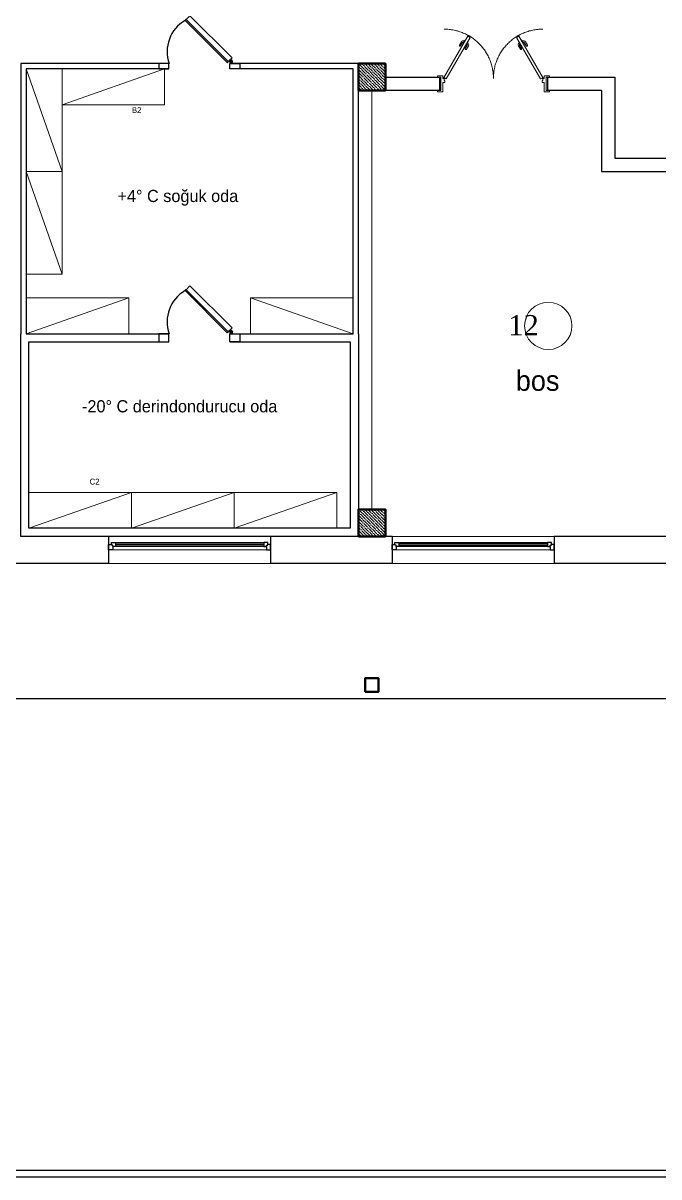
# Model space of a CAD drawing. Header units: millimetres. Extents: x -205382 to -191935, y -245869 to -242620.
# Drawn here: x -202989 to -202047, y -245739 to -244031 of the extents above; entities that cross this region are included whole.
import ezdxf
from ezdxf.enums import TextEntityAlignment as Align

# ---------------------------------------------------------------- set-up
doc = ezdxf.new("R2010")
doc.units = ezdxf.units.MM
doc.header["$LTSCALE"] = 40
doc.linetypes.add('ACAD_ISO03W100', pattern=[30, 12, -18])
for name, color, linetype in [('001 Duvar', 7, 'Continuous'), ('SKTÜRK-002 Çizgi', 7, 'Continuous'), ('SKTÜRK-003 Kapı', 3, 'Continuous'), ('SKTÜRK-034 Soğuk Oda', 1, 'Continuous')]:
    doc.layers.add(name, color=color, linetype=linetype)
for name, color, linetype, lineweight in [('divar', 7, 'Continuous', 30), ('DIVAR 09', 7, 'Continuous', 9), ('DIVAR 30', 7, 'Continuous', 30), ('DVERI', 36, 'Continuous', 9), ('KALONA', 7, 'Continuous', 50), ('OKNA', 5, 'Continuous', 30)]:
    doc.layers.add(name, color=color, linetype=linetype, lineweight=lineweight)
doc.styles.add('TAKSİM', font='GOTHIC.TTF', dxfattribs={"height": 20})

# ---------------------------------------------------------------- blocks, each defined once
blk = doc.blocks.new('PENCERE 120')
at = {"layer": 'OKNA', "lineweight": 9}
for p, q in [((1140, 55), (-1140, 55)), ((-1100, 5), (1100, 5)), ((1100, -55), (-1100, -55))]:
    blk.add_line(p, q, dxfattribs=at)
at = {"layer": 'OKNA'}
for p, q in [((-1100, -15), (1100, -15)), ((1100, -35), (-1100, -35))]:
    blk.add_line(p, q, dxfattribs=at)
for points in [[(-1160, -25), (-1160, -55), (-1100, -55), (-1100, 5), (-1140, 5), (-1140, 55), (-1200, 55), (-1200, -25), (-1160, -25)], [(-1140, 5), (-1140, -15), (-1160, -15), (-1160, -25)], [(1160, -25), (1160, -55), (1100, -55), (1100, 5), (1140, 5), (1140, 55), (1200, 55), (1200, -25), (1160, -25)], [(1140, 5), (1140, -15), (1160, -15), (1160, -25)]]:
    blk.add_lwpolyline(points, dxfattribs=at)
blk = doc.blocks.new('A$C022B2E79')
at = {"layer": 'SKTÜRK-003 Kapı', "linetype": 'ByBlock'}
for points in [[(1.8, 69.8, -0.39805), (1.9, 69.8), (5.2, 66.8), (3, 64.6), (0, 67.8, -0.39805), (0, 68)], [(2.9, 69.6, 0.617768), (3.4, 69.9), (3.5, 71), (0.3, 71), (0.4, 69.9, 0.617768), (0.9, 69.6, -0.364026)], [(0.6, 66.6), (0.4, 69.9, 0.617768), (0.9, 69.6, -0.364026), (2.9, 69.6, 0.617768), (3.4, 69.9), (3.3, 66.6, -0.39805), (3.2, 66.5), (0.7, 66.5, -0.39805)], [(68.5, 5.7, 0.491935), (69.9, 7.1), (7.7, 69.3, 0.499706), (6.3, 67.9)]]:
    blk.add_lwpolyline(points, format="xyb", close=True, dxfattribs=at)
blk.add_lwpolyline([(62.9, 0), (68.5, 5.7), (6.3, 67.9), (0.6, 62.2), (62.9, 0)], dxfattribs=at)
blk.add_circle((1.9, 67.9), 1, dxfattribs=at)
blk.add_circle((1.9, 67.9), 1, dxfattribs=at)
blk.add_arc((43.5, 53.5), 53.4, 299.6259, 19.0898, dxfattribs=at)

msp = doc.modelspace()

# ---------------------------------------------------------------- hatches: boundary and pattern name
at = {"layer": 'KALONA', "lineweight": 5, "ltscale": 100}
h = msp.add_hatch(dxfattribs=at)
h.set_pattern_fill('ANSI36', color=129, angle=90, style=0)
h.set_pattern_definition([(135, (-202491.8212, -244131.0427), (-6.17393, 1.6838), [7.9375, -1.5875, 0, -1.5875])])
h.paths.add_polyline_path([(-202491.8, -244131), (-202491.8, -244091), (-202451.8, -244091), (-202451.8, -244131)])
h = msp.add_hatch(dxfattribs=at)
h.set_pattern_fill('ANSI36', color=129, angle=90, style=0)
h.set_pattern_definition([(135, (-202491.8212, -244791.0427), (-6.17393, 1.6838), [7.9375, -1.5875, 0, -1.5875])])
h.paths.add_polyline_path([(-202491.8, -244791), (-202491.8, -244751), (-202451.8, -244751), (-202451.8, -244791)])

# ---------------------------------------------------------------- linework, layer by layer
for points in [[(-205219.7, -245739.3), (-201104.7, -245739.3), (-201104.7, -242799.3), (-205219.7, -242799.3)], [(-205209.7, -245729.3), (-201114.7, -245729.3), (-201114.7, -242809.3), (-205209.7, -242809.3)]]:
    msp.add_lwpolyline(points, close=True)
at = {"layer": 'divar', "lineweight": 0}
msp.add_circle((-202210.6, -244479.3), 35, dxfattribs=at)
at = {"layer": 'DIVAR 09', "ltscale": 5}
for p, q in [((-202861.8, -244791), (-202621.8, -244791)), ((-202441.8, -244791), (-202201.8, -244791)), ((-202621.8, -244831), (-202861.8, -244831)), ((-202201.8, -244831), (-202441.8, -244831))]:
    msp.add_line(p, q, dxfattribs=at)
at = {"layer": 'DIVAR 30', "ltscale": 5}
for p, q in [((-202451.8, -244111), (-202371.8, -244111)), ((-202371.8, -244111), (-202371.8, -244131)), ((-202211.8, -244111), (-202211.8, -244131)), ((-202211.8, -244111), (-202111.8, -244111)), ((-202111.8, -244111), (-202111.8, -244231)), ((-202371.8, -244131), (-202451.8, -244131)), ((-202131.8, -244131), (-202211.8, -244131)), ((-202131.8, -244131), (-202131.8, -244251)), ((-202111.8, -244231), (-201891.8, -244231)), ((-202131.8, -244251), (-201911.8, -244251)), ((-202861.8, -244791), (-202991.8, -244791)), ((-202861.8, -244791), (-202861.8, -244831)), ((-202491.8, -244791), (-202621.8, -244791)), ((-202621.8, -244791), (-202621.8, -244831)), ((-202441.8, -244791), (-202451.8, -244791)), ((-202441.8, -244791), (-202441.8, -244831)), ((-201931.8, -244791), (-202201.8, -244791)), ((-202201.8, -244791), (-202201.8, -244831)), ((-202861.8, -244831), (-203041.8, -244831)), ((-202441.8, -244831), (-202621.8, -244831)), ((-201891.8, -244831), (-202201.8, -244831)), ((-203931.8, -245031), (-201891.8, -245031))]:
    msp.add_line(p, q, dxfattribs=at)
at = {"layer": 'DVERI', "color": 250}
for p, q in [((-202339.2, -244058.6), (-202342.2, -244063.8)), ((-202337.4, -244059.6), (-202340.4, -244064.8)), ((-202336.5, -244061.2), (-202333.5, -244056.1)), ((-202336.2, -244061.4), (-202336.5, -244061.2)), ((-202336.1, -244059.2), (-202335.5, -244059.5)), ((-202335.1, -244057.5), (-202334.5, -244057.8)), ((-202333.5, -244056.1), (-202333.2, -244056.3)), ((-202330.5, -244063.6), (-202333.5, -244068.8)), ((-202332.7, -244063.4), (-202332.4, -244063.6)), ((-202332.4, -244063.6), (-202329.4, -244058.5)), ((-202328.8, -244064.6), (-202331.8, -244069.8)), ((-202330.9, -244062.2), (-202331.4, -244061.9)), ((-202329.9, -244060.5), (-202330.4, -244060.2)), ((-202329.4, -244058.5), (-202329.7, -244058.3)), ((-202254.9, -244064.6), (-202251.9, -244069.8)), ((-202254.3, -244058.5), (-202253.9, -244058.3)), ((-202251.3, -244063.6), (-202254.3, -244058.5)), ((-202253.8, -244060.5), (-202253.3, -244060.2)), ((-202253.2, -244063.6), (-202250.2, -244068.8)), ((-202252.8, -244062.2), (-202252.3, -244061.9)), ((-202250.9, -244063.4), (-202251.3, -244063.6)), ((-202250.1, -244056.1), (-202250.5, -244056.3)), ((-202247.1, -244061.2), (-202250.1, -244056.1)), ((-202248.6, -244057.5), (-202249.1, -244057.8)), ((-202247.6, -244059.2), (-202248.1, -244059.5)), ((-202247.5, -244061.4), (-202247.1, -244061.2)), ((-202246.2, -244059.6), (-202243.2, -244064.8)), ((-202244.5, -244058.6), (-202241.5, -244063.8))]:
    msp.add_line(p, q, dxfattribs=at)
at = {"layer": 'DVERI'}
for points in [[(-202326.2, -244052.2), (-202328.8, -244050.7), (-202328.3, -244049.8), (-202329.2, -244049.3), (-202365.7, -244112.5), (-202364.8, -244113), (-202364.3, -244112.2), (-202361.7, -244113.7), (-202326.2, -244052.2)], [(-202257.4, -244052.2), (-202254.8, -244050.7), (-202255.3, -244049.8), (-202254.5, -244049.3), (-202218, -244112.5), (-202218.8, -244113), (-202219.3, -244112.2), (-202221.9, -244113.7), (-202257.4, -244052.2)], [(-202366.8, -244113), (-202366.8, -244109), (-202374.8, -244109), (-202374.8, -244111), (-202369.8, -244111), (-202369.8, -244131), (-202374.8, -244131), (-202374.8, -244133), (-202366.8, -244133), (-202366.8, -244119), (-202363.8, -244119), (-202363.8, -244116), (-202364.8, -244116), (-202364.8, -244113), (-202366.8, -244113)], [(-202216.8, -244113), (-202216.8, -244109), (-202208.8, -244109), (-202208.8, -244111), (-202213.8, -244111), (-202213.8, -244131), (-202208.8, -244131), (-202208.8, -244133), (-202216.8, -244133), (-202216.8, -244119), (-202219.8, -244119), (-202219.8, -244116), (-202218.8, -244116), (-202218.8, -244113), (-202216.8, -244113)]]:
    msp.add_lwpolyline(points, dxfattribs=at)
at = {"layer": 'DVERI', "color": 250}
for centre in [(-202364.8, -244113), (-202218.8, -244113)]:
    msp.add_circle(centre, 0.5, dxfattribs=at)
at = {"layer": 'DVERI', "color": 250, "linetype": 'ACAD_ISO03W100'}
for centre, start, end in [((-202364.8, -244113), 0, 90), ((-202218.8, -244113), 90, 180)]:
    msp.add_arc(centre, 73, start, end, dxfattribs=at)
at = {"layer": 'DVERI', "color": 250}
for centre, radius, start, end in [((-202341.3, -244064.3), 1, 150, 330), ((-202336.6, -244060.1), 3, 60, 150), ((-202336.6, -244060.1), 1, 60, 150), ((-202331.4, -244063.1), 1, 330, 60), ((-202331.4, -244063.1), 3, 330, 60), ((-202252.3, -244063.1), 3, 120, 210), ((-202252.3, -244063.1), 1, 120, 210), ((-202247.1, -244060.1), 3, 30, 120), ((-202247.1, -244060.1), 1, 30, 120), ((-202242.4, -244064.3), 1, 210, 30), ((-202332.6, -244069.3), 1, 150, 330), ((-202251, -244069.3), 1, 210, 30)]:
    msp.add_arc(centre, radius, start, end, dxfattribs=at)
at = {"layer": 'KALONA', "ltscale": 5}
for points in [[(-202491.8, -244131), (-202491.8, -244091), (-202451.8, -244091), (-202451.8, -244131)], [(-202491.8, -244791), (-202491.8, -244751), (-202451.8, -244751), (-202451.8, -244791)], [(-202481.8, -245021), (-202481.8, -245001), (-202461.8, -245001), (-202461.8, -245021)]]:
    msp.add_lwpolyline(points, close=True, dxfattribs=at)
at = {"layer": 'SKTÜRK-002 Çizgi', "lineweight": 15}
for p, q in [((-202930.8, -244251), (-202983.8, -244099)), ((-202930.8, -244152), (-202778.8, -244099)), ((-202491.8, -244751), (-202491.8, -244131)), ((-202471.8, -244751), (-202471.8, -244131)), ((-202930.8, -244403), (-202983.8, -244251)), ((-202983.8, -244491), (-202831.8, -244438)), ((-202499.8, -244491), (-202651.8, -244438)), ((-202979.8, -244779), (-202827.8, -244726)), ((-202827.8, -244779), (-202675.8, -244726)), ((-202675.8, -244779), (-202523.8, -244726))]:
    msp.add_line(p, q, dxfattribs=at)
for points in [[(-202930.8, -244251), (-202930.8, -244099), (-202983.8, -244099), (-202983.8, -244251)], [(-202930.8, -244152), (-202778.8, -244152), (-202778.8, -244099), (-202930.8, -244099)], [(-202930.8, -244403), (-202930.8, -244251), (-202983.8, -244251), (-202983.8, -244403)], [(-202983.8, -244491), (-202831.8, -244491), (-202831.8, -244438), (-202983.8, -244438)], [(-202499.8, -244491), (-202651.8, -244491), (-202651.8, -244438), (-202499.8, -244438)], [(-202979.8, -244779), (-202827.8, -244779), (-202827.8, -244726), (-202979.8, -244726)], [(-202827.8, -244779), (-202675.8, -244779), (-202675.8, -244726), (-202827.8, -244726)], [(-202523.8, -244779), (-202675.8, -244779), (-202675.8, -244726), (-202523.8, -244726)]]:
    msp.add_lwpolyline(points, close=True, dxfattribs=at)
at = {"layer": 'SKTÜRK-034 Soğuk Oda'}
for points in [[(-202772.4, -244091), (-202991.8, -244091), (-202991.8, -244491)], [(-202772.4, -244099), (-202983.8, -244099), (-202983.8, -244491), (-202772.4, -244491)], [(-202491.8, -244491), (-202491.8, -244091), (-202682.4, -244091)], [(-202682.4, -244491), (-202499.8, -244491), (-202499.8, -244099), (-202682.4, -244099)], [(-202491.8, -244491), (-202491.8, -244751), (-202491.8, -244751), (-202491.8, -244791), (-202991.8, -244791), (-202991.8, -244751), (-202991.8, -244751), (-202991.8, -244491)], [(-202682.4, -244503), (-202503.8, -244503), (-202503.8, -244739), (-202503.8, -244739), (-202503.8, -244779), (-202979.8, -244779), (-202979.8, -244739), (-202979.8, -244739), (-202979.8, -244503), (-202772.4, -244503)]]:
    msp.add_lwpolyline(points, dxfattribs=at)
for points in [[(-202787.4, -244099), (-202772.4, -244099), (-202772.4, -244091), (-202787.4, -244091)], [(-202667.4, -244099), (-202682.4, -244099), (-202682.4, -244091), (-202667.4, -244091)], [(-202787.4, -244503), (-202772.4, -244503), (-202772.4, -244491), (-202787.4, -244491)], [(-202667.4, -244503), (-202682.4, -244503), (-202682.4, -244491), (-202667.4, -244491)]]:
    msp.add_lwpolyline(points, close=True, dxfattribs=at)

# ---------------------------------------------------------------- block references
at = {"layer": '001 Duvar', "rotation": 180}
for p in [(-202678.4, -244020.1), (-202678.4, -244420.1)]:
    msp.add_blockref('A$C022B2E79', p, dxfattribs=at)
at = {"layer": 'OKNA', "yscale": 0.1, "zscale": 0.1, "rotation": 180}
for p, xscale in [((-202741.8, -244805.5), 0.1), ((-202321.8, -244805.5), -0.1)]:
    msp.add_blockref('PENCERE 120', p, dxfattribs=dict(at, xscale=xscale))

# ---------------------------------------------------------------- texts
at = {"style": 'TAKSİM'}
for s, p in [('B2', (-202820.3, -244164.2)), ('C2', (-202882.6, -244714.2))]:
    msp.add_text(s, height=8.64, dxfattribs=at).set_placement(p, align=Align.CENTER)
for s, p in [('+4%%D C soğuk oda', (-202848.7, -244296)), ('-20%%D C derindondurucu oda', (-202901.2, -244607.4))]:
    msp.add_text(s, height=18, dxfattribs=at).set_placement(p)
at = {"lineweight": 15}
msp.add_text('bos', height=30, rotation=360, dxfattribs=at).set_placement((-202258.7, -244575.5))
at = {"lineweight": 0, "insert": (-202224.6, -244463.3), "char_height": 30, "width": 1.814, "attachment_point": 3}
msp.add_mtext('{\\fTimes New Roman|b0|i0|c162|p18;12}', dxfattribs=at)

doc.saveas('drawing.dxf')
